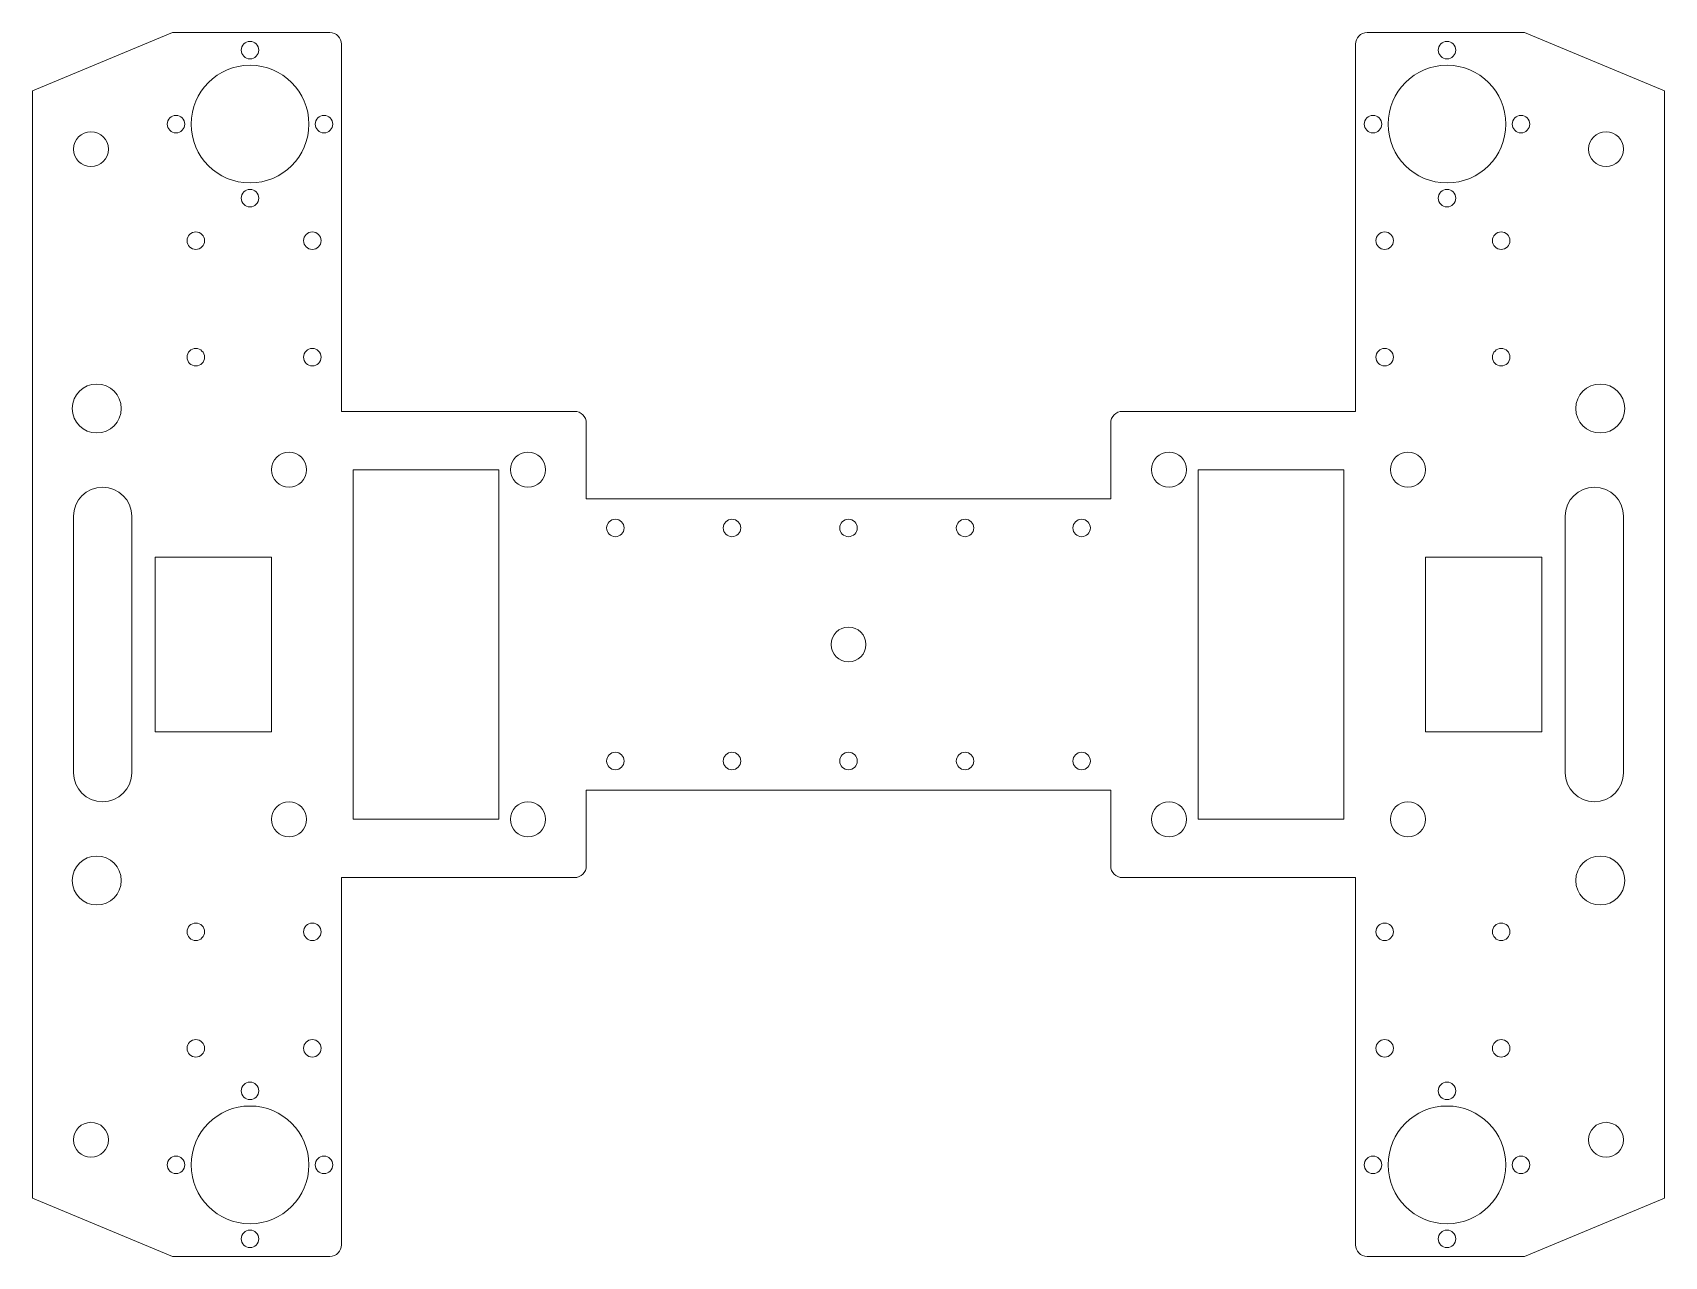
# Model space of a CAD drawing. Header units: millimetres. Extents: x 70.1 to 126.1, y 170.5 to 212.5.
import ezdxf

# ---------------------------------------------------------------- set-up
doc = ezdxf.new("R2010")
doc.units = ezdxf.units.MM

msp = doc.modelspace()

# ---------------------------------------------------------------- linework, layer by layer
at = {"color": 7, "linetype": 'Continuous', "lineweight": 15}
for p, q in [((74.858, 212.522), (70.058, 210.522)), ((80.258, 212.522), (74.858, 212.522)), ((121.258, 212.522), (115.858, 212.522)), ((126.058, 210.522), (121.258, 212.522)), ((80.658, 199.522), (80.658, 212.122)), ((115.458, 212.122), (115.458, 199.522)), ((70.058, 210.522), (70.058, 172.522)), ((126.058, 172.522), (126.058, 210.522)), ((88.658, 199.522), (80.658, 199.522)), ((115.458, 199.522), (107.458, 199.522)), ((89.058, 196.522), (89.058, 199.122)), ((107.058, 199.122), (107.058, 196.522)), ((86.058, 197.522), (81.058, 197.522)), ((81.058, 197.522), (81.058, 185.522)), ((86.058, 185.522), (86.058, 197.522)), ((110.058, 197.522), (110.058, 185.522)), ((115.058, 197.522), (110.058, 197.522)), ((115.058, 185.522), (115.058, 197.522)), ((107.058, 196.522), (89.058, 196.522)), ((71.458, 195.922), (71.458, 187.122)), ((73.458, 187.122), (73.458, 195.922)), ((122.658, 195.922), (122.658, 187.122)), ((124.658, 187.122), (124.658, 195.922)), ((78.258, 194.522), (74.258, 194.522)), ((74.258, 194.522), (74.258, 188.522)), ((78.258, 188.522), (78.258, 194.522)), ((117.858, 194.522), (117.858, 188.522)), ((121.858, 194.522), (117.858, 194.522)), ((121.858, 188.522), (121.858, 194.522)), ((74.258, 188.522), (78.258, 188.522)), ((117.858, 188.522), (121.858, 188.522)), ((89.058, 186.522), (107.058, 186.522)), ((89.058, 183.922), (89.058, 186.522)), ((107.058, 186.522), (107.058, 183.922)), ((81.058, 185.522), (86.058, 185.522)), ((110.058, 185.522), (115.058, 185.522)), ((80.658, 183.522), (88.658, 183.522)), ((80.658, 170.922), (80.658, 183.522)), ((107.458, 183.522), (115.458, 183.522)), ((115.458, 183.522), (115.458, 170.922)), ((70.058, 172.522), (74.858, 170.522)), ((121.258, 170.522), (126.058, 172.522)), ((74.858, 170.522), (80.258, 170.522)), ((115.858, 170.522), (121.258, 170.522))]:
    msp.add_line(p, q, dxfattribs=at)
for centre, radius in [((77.518, 211.922), 0.3), ((118.598, 211.922), 0.3), ((77.518, 209.382), 2.02), ((118.598, 209.382), 2.02), ((74.978, 209.382), 0.3), ((80.058, 209.382), 0.3), ((116.058, 209.382), 0.3), ((121.138, 209.382), 0.3), ((72.058, 208.522), 0.6), ((124.058, 208.522), 0.6), ((77.518, 206.842), 0.3), ((118.598, 206.842), 0.3), ((75.658, 205.382), 0.3), ((79.658, 205.382), 0.3), ((116.458, 205.382), 0.3), ((120.458, 205.382), 0.3), ((75.658, 201.382), 0.3), ((79.658, 201.382), 0.3), ((116.458, 201.382), 0.3), ((120.458, 201.382), 0.3), ((72.258, 199.622), 0.84), ((123.858, 199.622), 0.84), ((78.858, 197.522), 0.6), ((87.058, 197.522), 0.6), ((109.058, 197.522), 0.6), ((117.258, 197.522), 0.6), ((90.058, 195.522), 0.3), ((94.058, 195.522), 0.3), ((98.058, 195.522), 0.3), ((102.058, 195.522), 0.3), ((106.058, 195.522), 0.3), ((98.058, 191.522), 0.6), ((90.058, 187.522), 0.3), ((94.058, 187.522), 0.3), ((98.058, 187.522), 0.3), ((102.058, 187.522), 0.3), ((106.058, 187.522), 0.3), ((78.858, 185.522), 0.6), ((87.058, 185.522), 0.6), ((109.058, 185.522), 0.6), ((117.258, 185.522), 0.6), ((72.258, 183.422), 0.84), ((123.858, 183.422), 0.84), ((75.658, 181.662), 0.3), ((79.658, 181.662), 0.3), ((116.458, 181.662), 0.3), ((120.458, 181.662), 0.3), ((75.658, 177.662), 0.3), ((79.658, 177.662), 0.3), ((116.458, 177.662), 0.3), ((120.458, 177.662), 0.3), ((77.518, 176.202), 0.3), ((118.598, 176.202), 0.3), ((77.518, 173.662), 2.02), ((118.598, 173.662), 2.02), ((72.058, 174.522), 0.6), ((124.058, 174.522), 0.6), ((74.978, 173.662), 0.3), ((80.058, 173.662), 0.3), ((116.058, 173.662), 0.3), ((121.138, 173.662), 0.3), ((77.518, 171.122), 0.3), ((118.598, 171.122), 0.3)]:
    msp.add_circle(centre, radius, dxfattribs=at)
for centre, radius, start, end in [((80.258, 212.122), 0.4, 0, 90), ((115.858, 212.122), 0.4, 90, 180), ((88.658, 199.122), 0.4, 0, 90), ((107.458, 199.122), 0.4, 90, 180), ((72.458, 195.922), 1, 0, 180), ((123.658, 195.922), 1, 0, 180), ((72.458, 187.122), 1, 180, 0), ((123.658, 187.122), 1, 180, 0), ((88.658, 183.922), 0.4, 270, 0), ((107.458, 183.922), 0.4, 180, 270), ((80.258, 170.922), 0.4, 270, 0), ((115.858, 170.922), 0.4, 180, 270)]:
    msp.add_arc(centre, radius, start, end, dxfattribs=at)

doc.saveas('drawing.dxf')
